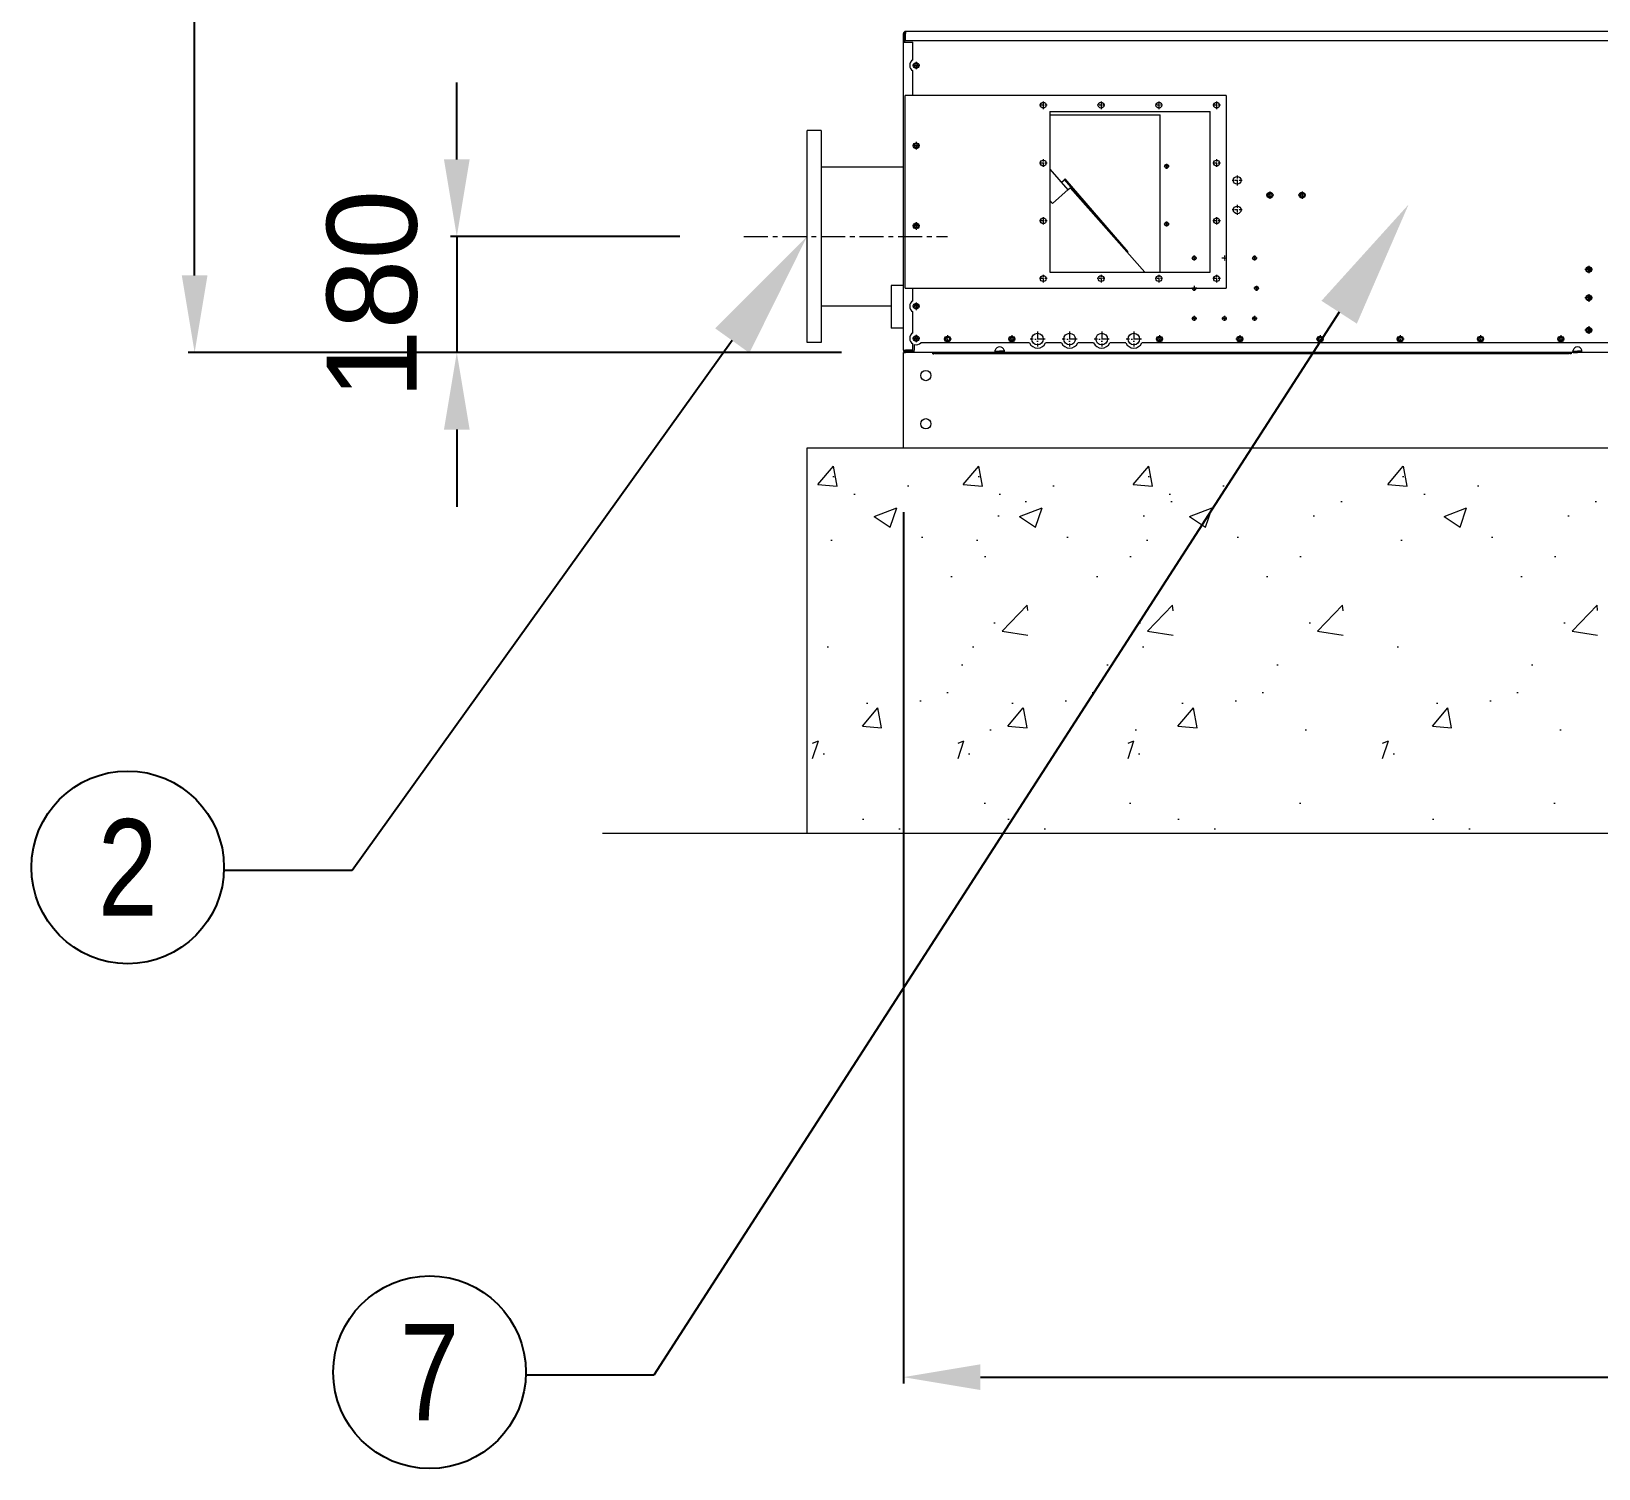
# Model space of a CAD drawing. Header units: millimetres. Extents: x 15155 to 44563, y 13060 to 33855.
# Drawn here: x 23890 to 26332, y 18905 to 21143 of the extents above; entities that cross this region are included whole.
import ezdxf
from ezdxf import colors
from ezdxf.entities.mleader import LeaderData, LeaderLine
from ezdxf.enums import TextEntityAlignment as Align
from ezdxf.math import Vec2, Vec3

# ---------------------------------------------------------------- set-up
doc = ezdxf.new("R2010")
doc.units = ezdxf.units.MM
doc.linetypes.add('CENTER', pattern=[2, 1.25, -0.25, 0.25, -0.25])
doc.linetypes.add('DASHDOT', pattern=[18.5, 12, -3, 0.5, -3])
for name, color, linetype in [('center', 1, 'CENTER'), ('냉각탑_dim', 1, 'Continuous'), ('냉각탑_text', 3, 'Continuous'), ('냉각탑_기초', 23, 'Continuous')]:
    doc.layers.add(name, color=color, linetype=linetype)
doc.styles.get("Standard").update_dxf_attribs({"font": 'arial.ttf'})
doc.dimstyles.new('1.40', dxfattribs={"dimscale": 20, "dimtxt": 1.5, "dimasz": 1, "dimexe": 0.5, "dimexo": 0.5, "dimgap": 0.5, "dimtad": 1, "dimdec": 0, "dimzin": 0, "dimdsep": 46, "dimtxsty": 'Standard', "dimcen": 0, "dimclrd": 2, "dimclre": 2, "dimclrt": 3, "dimadec": 0, "dimazin": 0, "dimtfac": 1, "dimtdec": 0, "dimtmove": 0, "dimatfit": 0, "dimfxl": 1, "dimtolj": 1, "dimtzin": 0, "dimlwd": -1, "dimlwe": -1, "dimarcsym": 0})

# ---------------------------------------------------------------- blocks, each defined once
blk = doc.blocks.new('*D163')
at = {"color": 2, "transparency": 16777216}
for p, q in [((25248.6, 20394.4), (25248.6, 19037.7)), ((30648.6, 20394.4), (30648.6, 19037.7)), ((25368.6, 19047.7), (30528.6, 19047.7))]:
    blk.add_line(p, q, dxfattribs=at)
for points in [[(25368.6, 19067.7), (25368.6, 19027.7), (25248.6, 19047.7)], [(30528.6, 19067.7), (30528.6, 19027.7), (30648.6, 19047.7)]]:
    blk.add_solid(points, dxfattribs=at)
at = {"layer": 'Defpoints', "color": 0, "transparency": 16777216}
for p in [(25248.6, 20494.4), (30648.6, 20494.4), (30648.6, 19047.7)]:
    blk.add_point(p, dxfattribs=at)
at = {"color": 3, "lineweight": 5, "transparency": 16777216, "insert": (27948.6, 19179.2), "char_height": 140, "attachment_point": 5}
blk.add_mtext('\\A1;5400', dxfattribs=at)
blk = doc.blocks.new('*D155')
at = {"color": 2, "transparency": 16777216}
for p, q in [((24553.1, 20943.3), (24553.1, 21063.3)), ((24900.3, 20823.3), (24543.1, 20823.3)), ((24553.1, 20823.3), (24553.1, 20642.8)), ((25152.1, 20642.8), (24543.1, 20642.8)), ((24553.1, 20522.8), (24553.1, 20402.8))]:
    blk.add_line(p, q, dxfattribs=at)
for points in [[(24533.1, 20943.3), (24573.1, 20943.3), (24553.1, 20823.3)], [(24533.1, 20522.8), (24573.1, 20522.8), (24553.1, 20642.8)]]:
    blk.add_solid(points, dxfattribs=at)
at = {"layer": 'Defpoints', "color": 0, "transparency": 16777216}
for p in [(25000.3, 20823.3), (24553.1, 20642.8), (25252.1, 20642.8)]:
    blk.add_point(p, dxfattribs=at)
at = {"color": 3, "lineweight": 5, "transparency": 16777216, "insert": (24421.6, 20733), "char_height": 140, "attachment_point": 5, "rotation": 90}
blk.add_mtext('\\A1;180', dxfattribs=at)
blk = doc.blocks.new('*D156')
at = {"color": 2, "transparency": 16777216}
for p, q in [((24904.7, 24035.8), (24134.8, 24035.8)), ((24144.8, 20762.8), (24144.8, 23915.8)), ((25148.6, 20642.8), (24134.8, 20642.8))]:
    blk.add_line(p, q, dxfattribs=at)
for points in [[(24124.8, 23915.8), (24164.8, 23915.8), (24144.8, 24035.8)], [(24124.8, 20762.8), (24164.8, 20762.8), (24144.8, 20642.8)]]:
    blk.add_solid(points, dxfattribs=at)
at = {"layer": 'Defpoints', "color": 0, "transparency": 16777216}
for p in [(24144.8, 24035.8), (25004.7, 24035.8), (25248.6, 20642.8)]:
    blk.add_point(p, dxfattribs=at)
at = {"color": 3, "lineweight": 5, "transparency": 16777216, "insert": (24013.2, 22339.3), "char_height": 140, "attachment_point": 5, "rotation": 90}
blk.add_mtext('\\A1;3393', dxfattribs=at)
blk = doc.blocks.new('1')
at = {"color": 7, "lineweight": 20}
for p, q in [((28245.1, 21142.8), (25252.1, 21142.8)), ((25248.6, 20646.3), (25248.6, 21125.8)), ((27807.4, 21127.8), (25252.1, 21127.8)), ((25263.6, 21098.4), (25263.6, 21125.8)), ((25263.6, 21042.8), (25263.6, 21081.1)), ((25251.6, 20742.8), (25251.6, 21042.8)), ((25751.6, 21042.8), (25251.6, 21042.8)), ((25751.6, 21042.8), (25751.6, 20742.8)), ((25476.6, 21017.8), (25726.6, 21017.8)), ((25476.6, 21017.8), (25476.6, 20767.8)), ((25476.6, 21012.8), (25648.6, 21012.8)), ((25648.6, 20767.8), (25648.6, 21012.8)), ((25726.6, 20767.8), (25726.6, 21017.8)), ((25098.6, 20658.3), (25098.6, 20988.3)), ((25120.6, 20988.3), (25098.6, 20988.3)), ((25120.6, 20988.3), (25120.6, 20658.3)), ((25248.6, 20931.4), (25120.6, 20931.4)), ((25476.6, 20928.4), (25504.7, 20896.1)), ((25505.4, 20896.8), (25480.7, 20874.9)), ((25597.9, 20798.8), (25499.5, 20912)), ((25599, 20799.8), (25500.6, 20913)), ((25624.7, 20767.8), (25508.4, 20899.4)), ((25476.6, 20767.8), (25726.6, 20767.8)), ((25229.4, 20746.9), (25229.4, 20680.6)), ((25251.6, 20742.8), (25751.6, 20742.8)), ((25229.4, 20715.1), (25120.6, 20715.1)), ((25263.6, 20673.4), (25263.6, 20706.1)), ((25120.6, 20658.3), (25098.6, 20658.3)), ((25444.9, 20657.8), (25275.7, 20657.8)), ((25494.9, 20657.8), (25470.2, 20657.8)), ((25544.9, 20657.8), (25520.2, 20657.8)), ((25594.9, 20657.8), (25570.2, 20657.8)), ((27876.9, 20657.8), (25620.2, 20657.8)), ((25391.8, 20642.8), (25265.6, 20642.8)), ((26285.1, 20640.8), (25298.1, 20640.8)), ((26291.8, 20642.8), (25405.4, 20642.8)), ((27191.8, 20642.8), (26305.4, 20642.8))]:
    blk.add_line(p, q, dxfattribs=at)
at = {"color": 7, "lineweight": 20, "ltscale": 0.0875}
for p, q in [((25252.1, 21142.8), (25252.1, 21139.3)), ((25248.6, 21125.8), (25252.1, 21125.8)), ((25248.6, 20646.3), (25252.1, 20646.3)), ((25265.6, 20642.8), (25265.6, 20646.3))]:
    blk.add_line(p, q, dxfattribs=at)
at = {"color": 7, "lineweight": 20, "ltscale": 0.3375}
for p, q in [((25248.6, 21125.8), (25248.6, 21139.3)), ((25250.6, 21139.3), (25250.6, 21125.8)), ((25252.1, 20644.8), (25265.6, 20644.8)), ((25265.6, 20642.8), (25252.1, 20642.8))]:
    blk.add_line(p, q, dxfattribs=at)
at = {"color": 7, "lineweight": 20, "ltscale": 0.05}
for p, q in [((25248.6, 21139.3), (25250.6, 21139.3)), ((25252.1, 20642.8), (25252.1, 20644.8)), ((25294.6, 20640.8), (25296.6, 20640.8)), ((25391.8, 20642.8), (25391.8, 20644.8)), ((25405.4, 20642.8), (25405.4, 20644.8)), ((26288.6, 20640.8), (26286.6, 20640.8)), ((26291.8, 20642.8), (26291.8, 20644.8)), ((26305.4, 20642.8), (26305.4, 20644.8))]:
    blk.add_line(p, q, dxfattribs=at)
at = {"color": 7, "lineweight": 20, "ltscale": 0.0375}
for p, q in [((25250.6, 21139.3), (25252.1, 21139.3)), ((25498.4, 20911), (25499.5, 20912)), ((25499.5, 20912), (25500.6, 20913)), ((25597.9, 20798.8), (25599, 20799.8)), ((25252.1, 20644.8), (25252.1, 20646.3))]:
    blk.add_line(p, q, dxfattribs=at)
at = {"color": 7, "lineweight": 20, "ltscale": 0.2875}
for p, q in [((25252.1, 21127.8), (25252.1, 21139.3)), ((25252.1, 21125.8), (25263.6, 21125.8)), ((25263.6, 20646.3), (25252.1, 20646.3))]:
    blk.add_line(p, q, dxfattribs=at)
at = {"color": 7, "linetype": 'DASHDOT', "lineweight": 20, "ltscale": 0.2925}
for p, q in [((25268.6, 21095.6), (25268.6, 21083.9)), ((25466.6, 21033.6), (25466.6, 21021.9)), ((25556.6, 21033.6), (25556.6, 21021.9)), ((25646.6, 21033.6), (25646.6, 21021.9)), ((25736.6, 21033.6), (25736.6, 21021.9)), ((25268.6, 20970.6), (25268.6, 20958.9)), ((25466.6, 20943.6), (25466.6, 20931.9)), ((25736.6, 20943.6), (25736.6, 20931.9)), ((25819.6, 20893.6), (25819.6, 20881.9)), ((25869.6, 20893.6), (25869.6, 20881.9)), ((25466.6, 20853.6), (25466.6, 20841.9)), ((25736.6, 20853.6), (25736.6, 20841.9)), ((25268.6, 20845.6), (25268.6, 20833.9)), ((26316.1, 20777.8), (26316.1, 20766.1)), ((25466.6, 20763.6), (25466.6, 20751.9)), ((25556.6, 20763.6), (25556.6, 20751.9)), ((25646.6, 20763.6), (25646.6, 20751.9)), ((25736.6, 20763.6), (25736.6, 20751.9)), ((26316.1, 20733.6), (26316.1, 20721.9)), ((25268.6, 20720.6), (25268.6, 20708.9)), ((26316.1, 20683.6), (26316.1, 20671.9)), ((25268.6, 20670.6), (25268.6, 20658.9)), ((25317.6, 20669.6), (25317.6, 20657.9)), ((25417.6, 20669.6), (25417.6, 20657.9)), ((25647.6, 20669.6), (25647.6, 20657.9)), ((25772.6, 20669.6), (25772.6, 20657.9)), ((25897.6, 20669.6), (25897.6, 20657.9)), ((26022.6, 20669.6), (26022.6, 20657.9)), ((26147.6, 20669.6), (26147.6, 20657.9)), ((26272.6, 20669.6), (26272.6, 20657.9))]:
    blk.add_line(p, q, dxfattribs=at)
at = {"color": 7, "linetype": 'DASHDOT', "lineweight": 20, "ltscale": 0.292499}
for p, q in [((25274.4, 21089.8), (25262.7, 21089.8)), ((25472.4, 21027.8), (25460.7, 21027.8)), ((25562.4, 21027.8), (25550.7, 21027.8)), ((25652.4, 21027.8), (25640.7, 21027.8)), ((25742.4, 21027.8), (25730.7, 21027.8)), ((25274.4, 20964.8), (25262.7, 20964.8)), ((25472.4, 20937.8), (25460.7, 20937.8)), ((25742.4, 20937.8), (25730.7, 20937.8)), ((25825.4, 20887.8), (25813.7, 20887.8)), ((25875.4, 20887.8), (25863.7, 20887.8)), ((25472.4, 20847.8), (25460.7, 20847.8)), ((25742.4, 20847.8), (25730.7, 20847.8)), ((25274.4, 20839.8), (25262.7, 20839.8)), ((25472.4, 20757.8), (25460.7, 20757.8)), ((25562.4, 20757.8), (25550.7, 20757.8)), ((25652.4, 20757.8), (25640.7, 20757.8)), ((25742.4, 20757.8), (25730.7, 20757.8)), ((26321.9, 20772), (26310.2, 20772)), ((26321.9, 20727.8), (26310.2, 20727.8)), ((25274.4, 20714.8), (25262.7, 20714.8)), ((26321.9, 20677.8), (26310.2, 20677.8)), ((25274.4, 20664.8), (25262.7, 20664.8)), ((25323.4, 20663.8), (25311.7, 20663.8)), ((25423.4, 20663.8), (25411.7, 20663.8)), ((25653.4, 20663.8), (25641.7, 20663.8)), ((25778.4, 20663.8), (25766.7, 20663.8)), ((25903.4, 20663.8), (25891.7, 20663.8)), ((26028.4, 20663.8), (26016.7, 20663.8)), ((26153.4, 20663.8), (26141.7, 20663.8)), ((26278.4, 20663.8), (26266.7, 20663.8))]:
    blk.add_line(p, q, dxfattribs=at)
at = {"color": 7, "linetype": 'DASHDOT', "lineweight": 20, "ltscale": 0.195001}
for p, q in [((25662.5, 20932.8), (25654.7, 20932.8)), ((25662.5, 20842.8), (25654.7, 20842.8)), ((25705.5, 20789.8), (25697.7, 20789.8)), ((25752.5, 20789.8), (25744.7, 20789.8)), ((25799.5, 20789.8), (25791.7, 20789.8)), ((26319.5, 20771.9), (26311.7, 20771.9)), ((25705.5, 20742.8), (25697.7, 20742.8)), ((25802.5, 20742.8), (25794.7, 20742.8)), ((26319.5, 20727.8), (26311.7, 20727.8)), ((25705.5, 20695.8), (25697.7, 20695.8)), ((25752.5, 20695.8), (25744.7, 20695.8)), ((25799.5, 20695.8), (25791.7, 20695.8)), ((26319.5, 20677.8), (26311.7, 20677.8))]:
    blk.add_line(p, q, dxfattribs=at)
at = {"color": 7, "linetype": 'DASHDOT', "lineweight": 20, "ltscale": 0.195}
for p, q in [((25658.6, 20936.7), (25658.6, 20928.9)), ((25658.6, 20846.7), (25658.6, 20838.9)), ((25701.6, 20793.7), (25701.6, 20785.9)), ((25748.6, 20793.7), (25748.6, 20785.9)), ((25795.6, 20793.7), (25795.6, 20785.9)), ((26315.6, 20775.8), (26315.6, 20768)), ((25701.6, 20746.7), (25701.6, 20738.9)), ((25798.6, 20746.7), (25798.6, 20738.9)), ((26315.6, 20731.7), (26315.6, 20723.9)), ((25701.6, 20699.7), (25701.6, 20691.9)), ((25748.6, 20699.7), (25748.6, 20691.9)), ((25795.6, 20699.7), (25795.6, 20691.9)), ((26315.6, 20681.7), (26315.6, 20673.9))]:
    blk.add_line(p, q, dxfattribs=at)
at = {"color": 7, "lineweight": 20, "ltscale": 0.125001}
blk.add_line((25494.6, 20907.7), (25498.4, 20911), dxfattribs=at)
at = {"color": 7, "lineweight": 20, "ltscale": 0.1}
blk.add_line((25505.4, 20896.8), (25508.4, 20899.4), dxfattribs=at)
at = {"color": 7, "linetype": 'DASHDOT', "lineweight": 20, "ltscale": 0.389996}
for p, q in [((25776.4, 20910.8), (25760.8, 20910.8)), ((25776.4, 20864.8), (25760.8, 20864.8))]:
    blk.add_line(p, q, dxfattribs=at)
at = {"color": 7, "linetype": 'DASHDOT', "lineweight": 20, "ltscale": 0.389999}
blk.add_line((25768.6, 20918.6), (25768.6, 20903), dxfattribs=at)
at = {"color": 7, "lineweight": 20, "ltscale": 0.157289}
blk.add_line((25480.7, 20874.9), (25476.6, 20879.7), dxfattribs=at)
at = {"color": 7, "lineweight": 20, "ltscale": 0.1554}
blk.add_line((25480.7, 20874.9), (25476.6, 20879.6), dxfattribs=at)
at = {"color": 7, "linetype": 'DASHDOT', "lineweight": 20, "ltscale": 0.39}
blk.add_line((25768.6, 20872.6), (25768.6, 20857), dxfattribs=at)
at = {"color": 7, "lineweight": 20, "ltscale": 0.15}
for p, q in [((25268.6, 20836.8), (25268.6, 20842.8)), ((25268.6, 20661.8), (25268.6, 20667.8))]:
    blk.add_line(p, q, dxfattribs=at)
at = {"color": 7, "lineweight": 20, "ltscale": 0.010428}
blk.add_line((25597.6, 20798.5), (25597.9, 20798.8), dxfattribs=at)
at = {"color": 7, "lineweight": 20, "ltscale": 0.479992}
for p, q in [((25248.6, 20746.9), (25229.4, 20746.9)), ((25248.6, 20680.6), (25229.4, 20680.6))]:
    blk.add_line(p, q, dxfattribs=at)
at = {"color": 7, "lineweight": 20, "ltscale": 0.483494}
blk.add_line((25263.6, 20723.4), (25263.6, 20742.8), dxfattribs=at)
at = {"color": 7, "lineweight": 20, "ltscale": 0.245994}
blk.add_line((25263.6, 20646.3), (25263.6, 20656.1), dxfattribs=at)
at = {"color": 7, "lineweight": 20, "ltscale": 0.224015}
blk.add_line((25265.6, 20655.2), (25265.6, 20646.3), dxfattribs=at)
at = {"color": 7, "linetype": 'DASHDOT', "lineweight": 20}
for p, q in [((25469.3, 20663.8), (25445.9, 20663.8)), ((25457.6, 20675.5), (25457.6, 20652.1)), ((25519.3, 20663.8), (25495.9, 20663.8)), ((25507.6, 20675.5), (25507.6, 20652.1)), ((25569.3, 20663.8), (25545.9, 20663.8)), ((25557.6, 20675.5), (25557.6, 20652.1)), ((25619.3, 20663.8), (25595.9, 20663.8)), ((25607.6, 20675.5), (25607.6, 20652.1))]:
    blk.add_line(p, q, dxfattribs=at)
at = {"color": 0, "lineweight": 20}
blk.add_line((25248.6, 20494.4), (25248.6, 20642.8), dxfattribs=at)
at = {"lineweight": 20}
for p, q in [((25248.6, 20642.8), (25252.1, 20642.8)), ((30648.6, 20642.8), (25748.6, 20642.8))]:
    blk.add_line(p, q, dxfattribs=at)
at = {"color": 7, "lineweight": 20, "ltscale": 0.050016}
for p, q in [((25294.6, 20640.8), (25294.6, 20642.8)), ((25296.6, 20640.8), (25296.6, 20642.8))]:
    blk.add_line(p, q, dxfattribs=at)
at = {"color": 7, "lineweight": 20, "ltscale": 0.049866}
for p, q in [((25298.1, 20642.8), (25298.1, 20640.8)), ((26285.1, 20642.8), (26285.1, 20640.8))]:
    blk.add_line(p, q, dxfattribs=at)
at = {"color": 7, "lineweight": 20, "ltscale": 0.169248}
for p, q in [((25391.8, 20644.8), (25398.6, 20644.8)), ((25391.8, 20642.8), (25398.6, 20642.8)), ((25405.4, 20644.8), (25398.6, 20644.8)), ((25405.4, 20642.8), (25398.6, 20642.8)), ((26291.8, 20644.8), (26298.6, 20644.8)), ((26291.8, 20642.8), (26298.6, 20642.8)), ((26305.4, 20644.8), (26298.6, 20644.8)), ((26305.4, 20642.8), (26298.6, 20642.8))]:
    blk.add_line(p, q, dxfattribs=at)
at = {"color": 7, "lineweight": 20, "ltscale": 0.050015}
for p, q in [((26286.6, 20642.8), (26286.6, 20640.8)), ((26288.6, 20642.8), (26288.6, 20640.8))]:
    blk.add_line(p, q, dxfattribs=at)
at = {"lineweight": 5}
blk.add_line((25248.6, 20494.4), (30648.6, 20494.4), dxfattribs=at)
at = {"color": 7, "lineweight": 20}
for centre, radius in [((25268.6, 21089.8), 4.5), ((25268.6, 21089.8), 3), ((25466.6, 21027.8), 4.5), ((25556.6, 21027.8), 4.5), ((25646.6, 21027.8), 4.5), ((25736.6, 21027.8), 4.5), ((25268.6, 20964.8), 4.5), ((25268.6, 20964.8), 3), ((25466.6, 20937.8), 4.5), ((25658.6, 20932.8), 3), ((25736.6, 20937.8), 4.5), ((25768.6, 20910.8), 6), ((25819.6, 20887.8), 4.5), ((25819.6, 20887.8), 3), ((25869.6, 20887.8), 4.5), ((25869.6, 20887.8), 3), ((25466.6, 20847.8), 4.5), ((25736.6, 20847.8), 4.5), ((25768.6, 20864.8), 6), ((25268.6, 20839.8), 4.5), ((25268.6, 20839.8), 3), ((25658.6, 20842.8), 3), ((25701.6, 20789.8), 3), ((25795.6, 20789.8), 3), ((26316.1, 20772), 4.5), ((26315.6, 20771.9), 3), ((25466.6, 20757.8), 4.5), ((25556.6, 20757.8), 4.5), ((25646.6, 20757.8), 4.5), ((25736.6, 20757.8), 4.5), ((25798.6, 20742.8), 3), ((26316.1, 20727.8), 4.5), ((26315.6, 20727.8), 3), ((25268.6, 20714.8), 4.5), ((25268.6, 20714.8), 3), ((25701.6, 20695.8), 3), ((25748.6, 20695.8), 3), ((25795.6, 20695.8), 3), ((26316.1, 20677.8), 4.5), ((26315.6, 20677.8), 3), ((25268.6, 20664.8), 4.5), ((25268.6, 20664.8), 3), ((25317.6, 20663.8), 4.5), ((25317.6, 20663.8), 3), ((25417.6, 20663.8), 4.5), ((25417.6, 20663.8), 3), ((25457.6, 20663.8), 9), ((25507.6, 20663.8), 9), ((25557.6, 20663.8), 9), ((25607.6, 20663.8), 9), ((25647.6, 20663.8), 4.5), ((25647.6, 20663.8), 3), ((25772.6, 20663.8), 4.5), ((25772.6, 20663.8), 3), ((25897.6, 20663.8), 4.5), ((25897.6, 20663.8), 3), ((26022.6, 20663.8), 4.5), ((26022.6, 20663.8), 3), ((26147.6, 20663.8), 4.5), ((26147.6, 20663.8), 3), ((26272.6, 20663.8), 4.5), ((26272.6, 20663.8), 3)]:
    blk.add_circle(centre, radius, dxfattribs=at)
at = {"lineweight": 20}
for centre in [(25283.6, 20606.9), (25283.6, 20531.9)]:
    blk.add_circle(centre, 8, dxfattribs=at)
at = {"color": 7, "lineweight": 20}
for centre, radius, start, end in [((25252.1, 21139.3), 3.5, 90, 180), ((25252.1, 21139.3), 1.5, 90, 180), ((25268.6, 21089.8), 10, 120, 240), ((25748.6, 20789.8), 3, 359.7382, 0.2618), ((25701.6, 20742.8), 3, 180, 0), ((25268.6, 20714.8), 10, 120, 240), ((25268.6, 20664.8), 10, 120, 240), ((25268.6, 20664.8), 10, 252.5424, 315.573), ((25398.6, 20644.8), 7, 12.3736, 167.6264), ((25457.6, 20663.8), 14, 205.3769, 334.6231), ((25507.6, 20663.8), 14, 205.3769, 334.6231), ((25557.6, 20663.8), 14, 205.3769, 334.6231), ((25607.6, 20663.8), 14, 205.3769, 334.6231), ((26298.6, 20644.8), 7, 12.3736, 167.6264), ((25252.1, 20646.3), 3.5, 180, 270), ((25252.1, 20646.3), 1.5, 180, 270), ((25287.1, 20646.3), 3.5, 270, 270.245), ((25296.1, 20646.3), 3.5, 269.755, 270), ((26289.1, 20646.3), 3.5, 270, 270.245), ((26286.8, 20643.8), 18.8, 0.553, 7.5903)]:
    blk.add_arc(centre, radius, start, end, dxfattribs=at)
for points in [[(25391.6, 20644), (25391.6, 20644.4), (25391.6, 20644.8), (25391.6, 20645.3), (25391.7, 20645.8), (25391.7, 20646.3)], [(25391.6, 20645), (25391.6, 20644.9), (25391.7, 20644.8), (25391.7, 20644.8), (25391.8, 20644.8), (25391.8, 20644.8)], [(25405.4, 20646.3), (25405.5, 20645.8), (25405.5, 20645.3), (25405.6, 20644.8), (25405.6, 20644.4), (25405.6, 20644)], [(25405.5, 20645), (25405.5, 20644.9), (25405.5, 20644.8), (25405.5, 20644.8), (25405.4, 20644.8), (25405.4, 20644.8)], [(26291.6, 20644), (26291.6, 20644.4), (26291.6, 20644.8), (26291.6, 20645.3), (26291.7, 20645.8), (26291.7, 20646.3)], [(26291.6, 20645), (26291.6, 20644.9), (26291.7, 20644.8), (26291.7, 20644.8), (26291.8, 20644.8), (26291.8, 20644.8)], [(26305.5, 20645), (26305.5, 20644.9), (26305.5, 20644.8), (26305.5, 20644.8), (26305.4, 20644.8), (26305.4, 20644.8)]]:
    blk.add_open_spline(points, degree=5, dxfattribs=at)
for points in [[(25391.6, 20644), (25391.6, 20643.6), (25391.6, 20643.3), (25391.6, 20643.1), (25391.7, 20642.9), (25391.8, 20642.8), (25391.8, 20642.8), (25391.8, 20642.8), (25391.8, 20642.8)], [(25405.6, 20644), (25405.6, 20643.6), (25405.6, 20643.3), (25405.5, 20643.1), (25405.5, 20642.9), (25405.4, 20642.8), (25405.4, 20642.8), (25405.4, 20642.8), (25405.4, 20642.8)], [(26291.6, 20644), (26291.6, 20643.6), (26291.6, 20643.3), (26291.6, 20643.1), (26291.7, 20642.9), (26291.8, 20642.8), (26291.8, 20642.8), (26291.8, 20642.8), (26291.8, 20642.8)], [(26305.6, 20644), (26305.6, 20643.6), (26305.6, 20643.3), (26305.5, 20643.1), (26305.5, 20642.9), (26305.4, 20642.8), (26305.4, 20642.8), (26305.4, 20642.8), (26305.4, 20642.8)]]:
    blk.add_open_spline(points, degree=5, knots=[0, 0, 0, 0, 0, 0, 3.902586, 3.902586, 3.902586, 4.80152, 4.80152, 4.80152, 4.80152, 4.80152, 4.80152], dxfattribs=at)
at = {"layer": 'center', "lineweight": 20, "ltscale": 30}
blk.add_line((25000.3, 20823.3), (25317.2, 20823.3), dxfattribs=at)

msp = doc.modelspace()

# ---------------------------------------------------------------- hatches: boundary and pattern name
at = {"layer": '냉각탑_기초', "lineweight": 20, "ltscale": 30}
h = msp.add_hatch(dxfattribs=at)
h.set_pattern_fill('AR-CONC', color=256, scale=50, style=0)
h.set_pattern_definition([(50, (10513.8, 3953.1), (358.63, -31.376), [37.5, -412.5]), (355, (10513.8, 3953.1), (-69.3757, 376.096), [30, -330]), (100.4514, (10543.7, 3950.5), (289.2547, 344.72), [31.87, -350.571]), (46.1842, (10513.8, 4053.1), (533.6205, -82.7595), [56.25, -618.75]), (96.6356, (10558.27, 4046.2), (467.331, 487.059), [47.805, -525.856]), (351.1842, (10513.8, 4053.1), (467.331, 487.059), [45, -495]), (21, (10563.8, 4028.1), (298.4535, -201.3094), [37.5, -412.5]), (326, (10563.8, 4028.1), (121.6577, 362.575), [30, -330]), (71.4514, (10588.68, 4011.33), (420.1113, 161.265), [31.87, -350.571]), (37.5, (10513.8, 3953.11), (6.0799, 166.4469), [0, -326, 0, -335, 0, -331.25]), (7.5, (10513.8, 3953.11), (131.5348, 197.2059), [0, -191, 0, -318.5, 0, -126.25]), (327.5, (10402.3, 3953.11), (266.9112, -11.2774), [0, -125, 0, -390, 0, -517.5]), (317.5, (10352.3, 3953.1), (291.593, 50.0525), [0, -162.5, 0, -259, 0, -367.5])])
h.paths.add_polyline_path([(25442.3, 20494.4), (25107.3, 20494.4), (25107.3, 19894.4), (25442.3, 19894.4)])
h = msp.add_hatch(dxfattribs=at)
h.set_pattern_fill('AR-CONC', color=256, scale=50, style=0)
h.set_pattern_definition([(50, (10740.27, 3953.1), (358.63, -31.376), [37.5, -412.5]), (355, (10740.27, 3953.1), (-69.3757, 376.096), [30, -330]), (100.4514, (10770.15, 3950.5), (289.2547, 344.72), [31.87, -350.571]), (46.1842, (10740.27, 4053.1), (533.6205, -82.7595), [56.25, -618.75]), (96.6356, (10784.74, 4046.2), (467.331, 487.059), [47.805, -525.856]), (351.1842, (10740.27, 4053.1), (467.331, 487.059), [45, -495]), (21, (10790.27, 4028.1), (298.4535, -201.3094), [37.5, -412.5]), (326, (10790.27, 4028.1), (121.6577, 362.575), [30, -330]), (71.4514, (10815.14, 4011.33), (420.1113, 161.265), [31.87, -350.571]), (37.5, (10740.27, 3953.11), (6.0799, 166.4469), [0, -326, 0, -335, 0, -331.25]), (7.5, (10740.27, 3953.11), (131.5348, 197.2059), [0, -191, 0, -318.5, 0, -126.25]), (327.5, (10628.77, 3953.11), (266.9112, -11.2774), [0, -125, 0, -390, 0, -517.5]), (317.5, (10578.77, 3953.1), (291.593, 50.0525), [0, -162.5, 0, -259, 0, -367.5])])
h.paths.add_polyline_path([(25668.8, 20494.4), (25333.8, 20494.4), (25333.8, 19894.4), (25668.8, 19894.4)])
h = msp.add_hatch(dxfattribs=at)
h.set_pattern_fill('AR-CONC', color=256, scale=50, style=0)
h.set_pattern_definition([(50, (11005.06, 3953.1), (358.63, -31.376), [37.5, -412.5]), (355, (11005.06, 3953.1), (-69.3757, 376.096), [30, -330]), (100.4514, (11034.95, 3950.5), (289.2547, 344.72), [31.87, -350.571]), (46.1842, (11005.06, 4053.1), (533.6205, -82.7595), [56.25, -618.75]), (96.6356, (11049.53, 4046.2), (467.331, 487.059), [47.805, -525.856]), (351.1842, (11005.06, 4053.1), (467.331, 487.059), [45, -495]), (21, (11055.06, 4028.1), (298.4535, -201.3094), [37.5, -412.5]), (326, (11055.06, 4028.1), (121.6577, 362.575), [30, -330]), (71.4514, (11079.93, 4011.33), (420.1113, 161.265), [31.87, -350.571]), (37.5, (11005.06, 3953.11), (6.0799, 166.4469), [0, -326, 0, -335, 0, -331.25]), (7.5, (11005.06, 3953.11), (131.5348, 197.2059), [0, -191, 0, -318.5, 0, -126.25]), (327.5, (10893.56, 3953.11), (266.9112, -11.2774), [0, -125, 0, -390, 0, -517.5]), (317.5, (10843.56, 3953.1), (291.593, 50.0525), [0, -162.5, 0, -259, 0, -367.5])])
h.paths.add_polyline_path([(25933.6, 20494.4), (25598.6, 20494.4), (25598.6, 19894.4), (25933.6, 19894.4)])
h = msp.add_hatch(dxfattribs=at)
h.set_pattern_fill('AR-CONC', color=256, scale=50, style=0)
h.set_pattern_definition([(50, (11401.5, 3953.1), (358.63, -31.376), [37.5, -412.5]), (355, (11401.5, 3953.1), (-69.3757, 376.096), [30, -330]), (100.4514, (11431.4, 3950.5), (289.2547, 344.72), [31.87, -350.571]), (46.1842, (11401.5, 4053.1), (533.6205, -82.7595), [56.25, -618.75]), (96.6356, (11446, 4046.2), (467.331, 487.059), [47.805, -525.856]), (351.1842, (11401.5, 4053.1), (467.331, 487.059), [45, -495]), (21, (11451.5, 4028.1), (298.4535, -201.3094), [37.5, -412.5]), (326, (11451.5, 4028.1), (121.6577, 362.575), [30, -330]), (71.4514, (11476.4, 4011.33), (420.1113, 161.265), [31.87, -350.571]), (37.5, (11401.51, 3953.11), (6.0799, 166.4469), [0, -326, 0, -335, 0, -331.25]), (7.5, (11401.51, 3953.11), (131.5348, 197.2059), [0, -191, 0, -318.5, 0, -126.25]), (327.5, (11290.01, 3953.11), (266.9112, -11.2774), [0, -125, 0, -390, 0, -517.5]), (317.5, (11240.01, 3953.1), (291.593, 50.0525), [0, -162.5, 0, -259, 0, -367.5])])
h.paths.add_polyline_path([(26330, 20494.4), (25995, 20494.4), (25995, 19894.4), (26330, 19894.4)])

# ---------------------------------------------------------------- linework, layer by layer
at = {"layer": '냉각탑_dim', "linetype": 'ByBlock', "lineweight": -3}
for centre in [(24040.5, 19841.3), (24510.8, 19055.3)]:
    msp.add_circle(centre, 150, dxfattribs=at)
at = {"layer": '냉각탑_기초', "lineweight": 20, "ltscale": 30}
for p, q in [((25098.6, 19894.4), (25098.6, 20494.4)), ((25098.6, 20494.4), (30798.6, 20494.4)), ((24779.9, 19894.4), (31215.9, 19894.4))]:
    msp.add_line(p, q, dxfattribs=at)

# ---------------------------------------------------------------- block references
msp.add_blockref('1', (0, 0))

# ---------------------------------------------------------------- texts
at = {"layer": '냉각탑_text', "width": 0.8}
for s, p in [('2', (24040.5, 19841.3)), ('7', (24510.8, 19055.3))]:
    msp.add_text(s, height=150, dxfattribs=at).set_placement(p, align=Align.MIDDLE_CENTER)

# ---------------------------------------------------------------- dimensions: what is measured, and where the dimension line sits
at = {"lineweight": 5}
dim = msp.add_linear_dim(base=(24144.8, 24035.8), p1=(25248.6, 20642.8), p2=(25004.7, 24035.8), angle=90, dimstyle='1.40', override={"dimtxt": 7, "dimasz": 6, "dimexo": 5, "dimgap": 3}, dxfattribs=at)
dim.commit()
dim.dimension.update_dxf_attribs({"geometry": '*D156', "text_midpoint": (24013.2, 22339.3)})
dim = msp.add_linear_dim(base=(24553.0724594, 20642.7819332), p1=(25000.2774412, 20823.2819332), p2=(25252.0836583, 20642.7819332), angle=90, dimstyle='1.40', override={"dimtxt": 7, "dimasz": 6, "dimexo": 5, "dimgap": 3}, dxfattribs=at)
dim.commit()
dim.dimension.update_dxf_attribs({"geometry": '*D155', "text_midpoint": (24553.0724594, 20733.0319332), "dimtype": 160})
dim = msp.add_linear_dim(base=(30648.6, 19047.7), p1=(25248.6, 20494.4), p2=(30648.6, 20494.4), dimstyle='1.40', override={"dimtxt": 7, "dimasz": 6, "dimexo": 5, "dimgap": 3}, dxfattribs=at)
dim.commit()
dim.dimension.update_dxf_attribs({"geometry": '*D163', "text_midpoint": (27948.6, 19179.2)})

# ---------------------------------------------------------------- leaders
at = {"layer": '냉각탑_dim', "lineweight": -3}
ml = msp.add_multileader_mtext('Standard', dxfattribs=at)
ml.set_content('')
ml.set_leader_properties(color=256)
ml.build(insert=Vec2(0, 0))
ml.multileader.update_dxf_attribs({"text_right_attachment_type": 6, "dogleg_length": 5, "arrow_head_size": 199.5, "scale": 30})
ctx = ml.context
ctx.base_point, ctx.scale, ctx.char_height, ctx.arrow_head_size, ctx.landing_gap_size, ctx.plane_origin = Vec3(24660.7, 19050.6), 30, 7.18, 199.5, 3.59, Vec3(26165.6, 19376.3)
ctx.right_attachment, ctx.text_align_type = 6, 2
notes = []
notes.append((ctx, [(0, (1, 1, 0), (24860.2, 19050.6), (-1, 0), 199.5, [(0, [(26035.5, 20873.2)], 0, [])])]))
ctx.mtext, ml.multileader.dxf.content_type = None, 0
ml = msp.add_multileader_mtext('Standard', dxfattribs=at)
ml.set_content('')
ml.set_leader_properties(color=256)
ml.build(insert=Vec2(0, 0))
ml.multileader.update_dxf_attribs({"text_right_attachment_type": 6, "dogleg_length": 5, "arrow_head_size": 199.5, "scale": 30})
ctx = ml.context
ctx.base_point, ctx.scale, ctx.char_height, ctx.arrow_head_size, ctx.landing_gap_size, ctx.plane_origin = Vec3(24190.4, 19836.6), 30, 7.18, 199.5, 3.59, Vec3(25228.7, 19326.3)
ctx.right_attachment, ctx.text_align_type = 6, 2
notes.append((ctx, [(0, (1, 1, 0), (24389.9, 19836.6), (-1, 0), 199.5, [(0, [(25098.6, 20823.3)], 0, [])])]))
ctx.mtext, ml.multileader.dxf.content_type = None, 0
for ctx, leaders in notes:
    for number, flags, end, landing, length, lines in leaders:
        leader = LeaderData()
        leader.index, (leader.has_last_leader_line, leader.has_dogleg_vector, leader.attachment_direction) = number, flags
        leader.last_leader_point, leader.dogleg_vector, leader.dogleg_length = Vec3(end), Vec3(landing), length
        for number, points, colour, breaks in lines:
            line = LeaderLine()
            line.index, line.vertices, line.color, line.breaks = number, Vec3.list(points), colors.encode_raw_color(colour), breaks
            leader.lines.append(line)
        ctx.leaders.append(leader)

doc.saveas('drawing.dxf')
